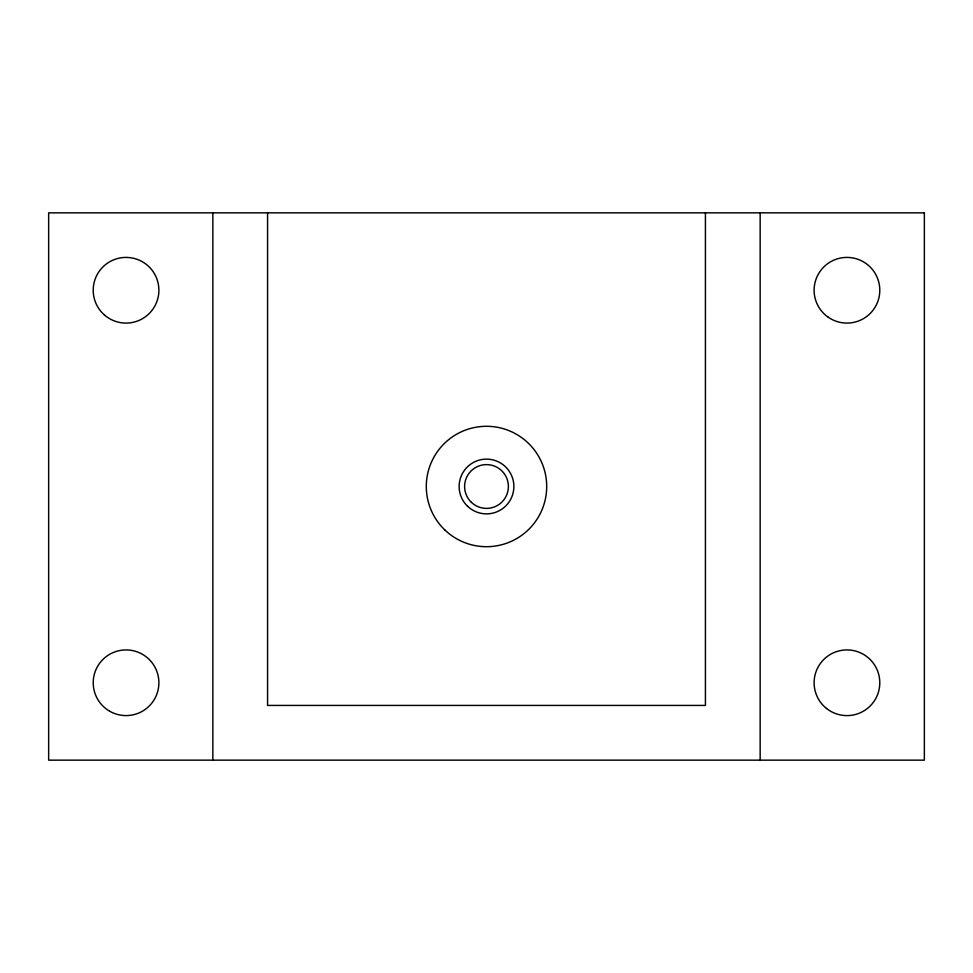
<?xml version="1.0" encoding="UTF-8"?>
<svg xmlns="http://www.w3.org/2000/svg" width="973" height="973" viewBox="0 0 973 973"><rect width="100%" height="100%" fill="white"/><g stroke="black" fill="none" stroke-linecap="round" stroke-linejoin="round"><path stroke-width="1.46" d="M760.156 212.844L760.156 760.156M705.425 212.844L705.425 705.425L267.575 705.425L267.575 212.844M212.844 212.844L212.844 760.156M924.35 212.844L48.65 212.844L48.65 760.156L924.35 760.156L924.35 212.844M471.394 502.348A21.893 21.893 0 0 0 507.772 491.669A21.893 21.893 0 0 0 480.334 465.495A21.893 21.893 0 0 0 471.394 502.348M467.612 506.301A27.366 27.366 0 0 0 513.099 492.958A27.366 27.366 0 0 0 478.789 460.241A27.366 27.366 0 0 0 467.612 506.301M444.953 530.066A60.204 60.204 0 0 0 545.002 500.694A60.204 60.204 0 0 0 469.545 428.728A60.204 60.204 0 0 0 444.953 530.066M104.585 315.106A32.839 32.839 0 0 0 158.307 296.4A32.839 32.839 0 0 0 115.264 259.232A32.839 32.839 0 0 0 104.585 315.106M828.327 317.295A32.839 32.839 0 0 0 879.689 292.849A32.839 32.839 0 0 0 832.839 260.594A32.839 32.839 0 0 0 828.327 317.295M826.454 708.417A32.839 32.839 0 0 0 879.422 687.68A32.839 32.839 0 0 0 834.98 652.178A32.839 32.839 0 0 0 826.454 708.417M109.633 711.19A32.839 32.839 0 0 0 158.891 682.754A32.839 32.839 0 0 0 109.633 654.318A32.839 32.839 0 0 0 109.633 711.19"/></g></svg>
